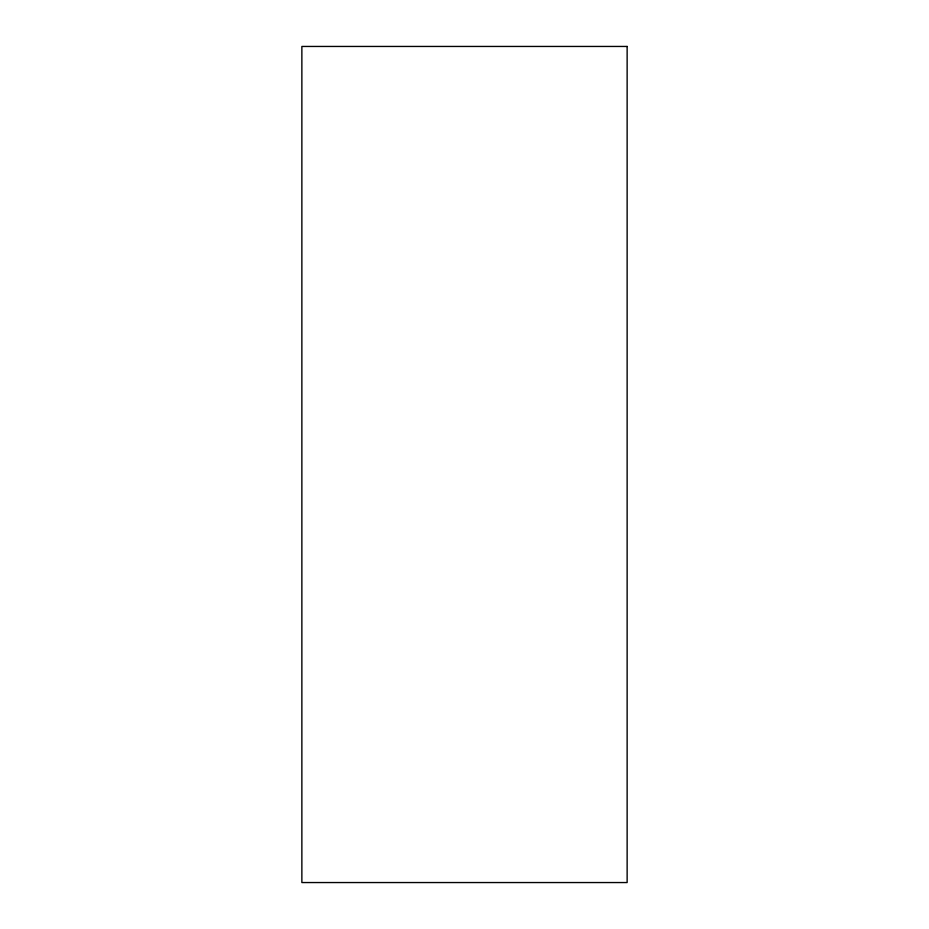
<?xml version="1.0" encoding="UTF-8"?>
<svg xmlns="http://www.w3.org/2000/svg" width="929" height="929" viewBox="0 0 929 929"><rect width="100%" height="100%" fill="white"/><g stroke="black" fill="none" stroke-linecap="round" stroke-linejoin="round"><path stroke-width="1.39" d="M627.133 46.45L301.867 46.45L301.867 882.55L627.133 882.55L627.133 46.45"/></g></svg>
